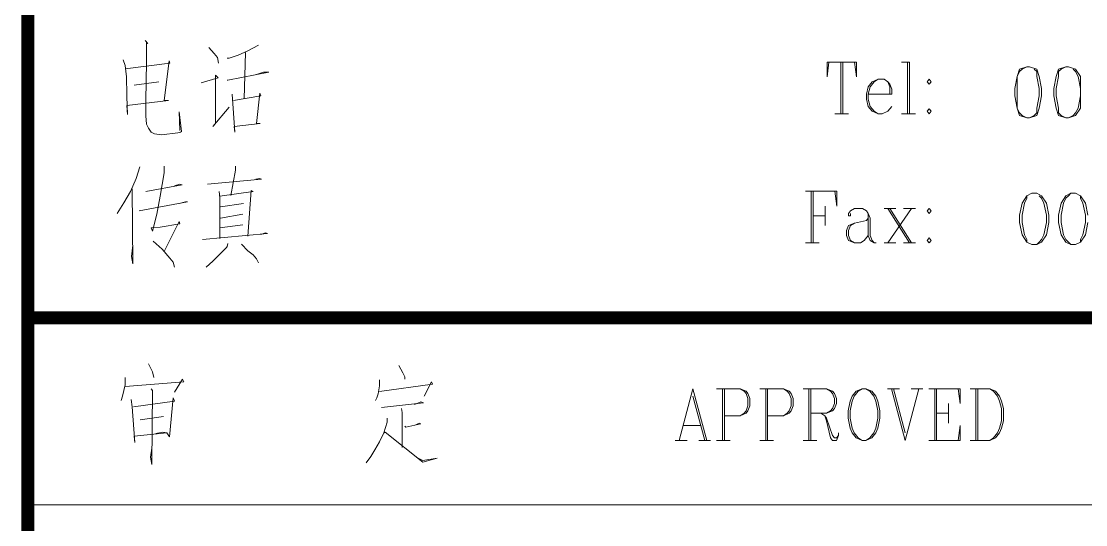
# Model space of a CAD drawing. Extents: x 1332633 to 1595679, y 264824 to 640777.
# Drawn here: x 1499782 to 1503905, y 284124 to 286074 of the extents above; entities that cross this region are included whole.
import ezdxf
from ezdxf.enums import TextEntityAlignment as Align

# ---------------------------------------------------------------- set-up
doc = ezdxf.new("R2010")
doc.units = 0
doc.header["$LTSCALE"] = 1000
doc.header["$MEASUREMENT"] = 0
doc.layers.get('0').update_dxf_attribs({"linetype": 'CONTINUOUS'})
doc.layers.add('_公共_图框', color=4, linetype='CONTINUOUS', lineweight=5)
doc.layers.add('hatch', color=251, linetype='CONTINUOUS')
doc.styles.add('图框文字', font='SIMKAI.TTF')

# ---------------------------------------------------------------- blocks, each defined once
blk = doc.blocks.new('tk22')
at = {"color": 4, "lineweight": 0}
for points in [[(-5129.4, 18597.9), (-5157.7, 18588.4), (-5167.1, 18560.1), (-5176.6, 18513), (-5176.6, 18484.7), (-5167.1, 18437.5), (-5157.7, 18409.2), (-5129.4, 18399.8), (-5120, 18399.8), (-5091.7, 18409.2), (-5082.2, 18437.5), (-5072.8, 18484.7), (-5072.8, 18513), (-5082.2, 18560.1), (-5091.7, 18588.4), (-5120, 18597.9), (-5129.4, 18597.9), (-5148.3, 18588.4), (-5157.7, 18579), (-5167.1, 18560.1), (-5167.1, 18513), (-5167.1, 18484.7), (-5167.1, 18437.5), (-5157.7, 18418.6), (-5148.3, 18409.2), (-5129.4, 18399.8)], [(-4978.5, 18597.9), (-5006.8, 18588.4), (-5016.2, 18560.1), (-5025.6, 18513), (-5025.6, 18484.7), (-5016.2, 18437.5), (-5006.8, 18409.2), (-4978.5, 18399.8), (-4969, 18399.8), (-4940.7, 18409.2), (-4921.9, 18437.5), (-4921.9, 18484.7), (-4921.9, 18513), (-4921.9, 18560.1), (-4940.7, 18588.4), (-4969, 18597.9), (-4978.5, 18597.9), (-4997.3, 18588.4), (-5006.8, 18579), (-5006.8, 18560.1), (-5016.2, 18513), (-5016.2, 18484.7), (-5006.8, 18437.5), (-5006.8, 18418.6), (-4997.3, 18409.2), (-4978.5, 18399.8)], [(-5120, 18399.8), (-5101.1, 18409.2), (-5091.7, 18418.6), (-5091.7, 18437.5), (-5082.2, 18484.7), (-5082.2, 18513), (-5091.7, 18560.1), (-5091.7, 18579), (-5101.1, 18588.4)], [(-4969, 18399.8), (-4950.2, 18409.2), (-4940.7, 18418.6), (-4931.3, 18437.5), (-4921.9, 18484.7), (-4921.9, 18513), (-4931.3, 18560.1), (-4940.7, 18579), (-4950.2, 18588.4)], [(-5110.5, 18107.3), (-5129.4, 18097.9), (-5148.3, 18069.6), (-5157.7, 18022.4), (-5157.7, 17994.1), (-5148.3, 17947), (-5129.4, 17918.7), (-5110.5, 17909.2), (-5091.7, 17909.2), (-5072.8, 17918.7), (-5053.9, 17947), (-5044.5, 17994.1), (-5044.5, 18022.4), (-5053.9, 18069.6), (-5072.8, 18097.9), (-5091.7, 18107.3), (-5110.5, 18107.3), (-5129.4, 18097.9), (-5129.4, 18088.5), (-5138.8, 18069.6), (-5148.3, 18022.4), (-5148.3, 17994.1), (-5138.8, 17947), (-5129.4, 17928.1), (-5129.4, 17918.7), (-5110.5, 17909.2)], [(-4959.6, 18107.3), (-4978.5, 18097.9), (-4997.3, 18069.6), (-5006.8, 18022.4), (-5006.8, 17994.1), (-4997.3, 17947), (-4978.5, 17918.7), (-4959.6, 17909.2), (-4940.7, 17909.2), (-4921.9, 17918.7), (-4903, 17947), (-4893.6, 17994.1)], [(-4893.6, 18022.4), (-4903, 18069.6), (-4921.9, 18097.9), (-4940.7, 18107.3), (-4959.6, 18107.3), (-4969, 18097.9), (-4978.5, 18088.5), (-4987.9, 18069.6), (-4997.3, 18022.4), (-4997.3, 17994.1), (-4987.9, 17947), (-4978.5, 17928.1), (-4969, 17918.7), (-4959.6, 17909.2)], [(-5091.7, 17909.2), (-5082.2, 17918.7), (-5072.8, 17928.1), (-5063.4, 17947), (-5053.9, 17994.1), (-5053.9, 18022.4), (-5063.4, 18069.6), (-5072.8, 18088.5), (-5082.2, 18097.9)], [(-4940.7, 17909.2), (-4921.9, 17918.7), (-4921.9, 17928.1), (-4912.5, 17947), (-4903, 17994.1), (-4903, 18022.4), (-4912.5, 18069.6), (-4921.9, 18088.5), (-4921.9, 18097.9)]]:
    blk.add_lwpolyline(points, dxfattribs=at)
at = {"layer": '_公共_图框'}
for p, q in [((-8544.9, 18699.7), (-8535, 18687.2)), ((-8539.7, 18690.3), (-8539.7, 18614.9)), ((-8535, 18687.2), (-8539.7, 18690.3)), ((-8106.7, 18681), (-8147.3, 18659.1)), ((-8298, 18671.6), (-8277.7, 18649.3)), ((-8277.7, 18649.3), (-8265.2, 18633.7)), ((-8184.7, 18643), (-8220, 18630.5)), ((-8147.3, 18659.1), (-8184.7, 18643)), ((-8157.1, 18652.4), (-8162.3, 18473)), ((-8630.7, 18624.3), (-8622.9, 18602)), ((-8449.3, 18611.8), (-8622.9, 18589.5)), ((-8622.9, 18602), (-8617.7, 18558.3)), ((-8539.7, 18614.9), (-8542.3, 18466.8)), ((-8471.6, 18466.8), (-8451.9, 18621.2)), ((-8451.9, 18621.2), (-8449.3, 18611.8)), ((-8265.2, 18633.7), (-8260.6, 18611.8)), ((-8220, 18630.5), (-8227.8, 18630.5)), ((-5903.8, 18615.5), (-5789.4, 18615.5)), ((-5903.8, 18558.3), (-5903.8, 18615.5)), ((-5896.5, 18615.5), (-5903.8, 18558.3)), ((-5850.8, 18615.5), (-5850.8, 18415.3)), ((-5843, 18615.5), (-5843, 18415.3)), ((-5789.4, 18558.3), (-5797.2, 18615.5)), ((-5789.4, 18615.5), (-5789.4, 18558.3)), ((-5584.1, 18615.5), (-5614.8, 18615.5)), ((-5591.9, 18615.5), (-5591.9, 18415.3)), ((-5584.1, 18415.3), (-5584.1, 18615.5)), ((-8617.7, 18558.3), (-8615.6, 18488.6)), ((-8328.1, 18535.9), (-8262.6, 18555.2)), ((-8273, 18564.5), (-8273, 18378.4)), ((-8262.6, 18555.2), (-8273, 18564.5)), ((-8225.2, 18545.3), (-8066.7, 18577)), ((-8086.4, 18577), (-8114.5, 18567.6)), ((-8066.7, 18577), (-8086.4, 18577)), ((-8587.5, 18526.6), (-8491.9, 18539.1)), ((-8227.8, 18545.3), (-8225.2, 18545.3)), ((-5744.2, 18520.3), (-5751.5, 18491.8)), ((-5728.6, 18539.6), (-5744.2, 18520.3)), ((-5736.4, 18520.3), (-5744.2, 18491.8)), ((-5721.3, 18539.6), (-5736.4, 18520.3)), ((-5705.8, 18548.9), (-5728.6, 18539.6)), ((-5705.8, 18548.9), (-5721.3, 18539.6)), ((-5682.9, 18548.9), (-5705.8, 18548.9)), ((-5667.8, 18539.6), (-5682.9, 18548.9)), ((-5660, 18529.7), (-5667.8, 18539.6)), ((-5660, 18520.3), (-5667.8, 18539.6)), ((-5652.7, 18511), (-5660, 18529.7)), ((-5660, 18491.8), (-5660, 18520.3)), ((-5507.7, 18548.9), (-5515.5, 18539.6)), ((-5515.5, 18539.6), (-5507.7, 18529.7)), ((-5507.7, 18548.9), (-5507.7, 18548.9)), ((-5500.4, 18539.6), (-5507.7, 18548.9)), ((-5507.7, 18529.7), (-5500.4, 18539.6)), ((-8615.6, 18488.6), (-8615.6, 18482.4)), ((-8615.6, 18482.4), (-8613, 18413.3)), ((-8207.6, 18491.8), (-8197.2, 18344.1)), ((-8096.8, 18485.5), (-8202.4, 18466.8)), ((-8114.5, 18378.4), (-8101.5, 18494.9)), ((-8101.5, 18494.9), (-8096.8, 18485.5)), ((-5751.5, 18491.8), (-5751.5, 18472.5)), ((-5751.5, 18472.5), (-5744.2, 18443.9)), ((-5744.2, 18491.8), (-5652.7, 18491.8)), ((-5744.2, 18491.8), (-5744.2, 18472.5)), ((-5744.2, 18472.5), (-5736.4, 18443.9)), ((-5652.7, 18491.8), (-5652.7, 18511)), ((-8615.6, 18448.1), (-8454.5, 18466.8)), ((-8613, 18413.3), (-8615.6, 18448.1)), ((-8542.3, 18466.8), (-8542.3, 18407)), ((-8454.5, 18466.8), (-8471.6, 18466.8)), ((-8282.9, 18366), (-8220, 18441.3)), ((-5744.2, 18443.9), (-5728.6, 18425.2)), ((-5736.4, 18443.9), (-5721.3, 18425.2)), ((-5667.8, 18425.2), (-5652.7, 18443.9)), ((-5507.7, 18434.6), (-5515.5, 18425.2)), ((-5507.7, 18434.6), (-5507.7, 18434.6)), ((-5500.4, 18425.2), (-5507.7, 18434.6)), ((-8542.3, 18407), (-8539.7, 18375.3)), ((-8413.9, 18422.6), (-8411.3, 18350.4)), ((-8404, 18347.2), (-8413.9, 18422.6)), ((-5873.6, 18415.3), (-5820.1, 18415.3)), ((-5728.6, 18425.2), (-5705.8, 18415.3)), ((-5721.3, 18425.2), (-5705.8, 18415.3)), ((-5705.8, 18415.3), (-5690.7, 18415.3)), ((-5690.7, 18415.3), (-5667.8, 18425.2)), ((-5614.8, 18415.3), (-5561.2, 18415.3)), ((-5515.5, 18425.2), (-5507.7, 18415.3)), ((-5507.7, 18415.3), (-5500.4, 18425.2)), ((-8539.7, 18375.3), (-8532.4, 18359.7)), ((-8532.4, 18359.7), (-8522, 18344.1)), ((-8273, 18378.4), (-8282.9, 18366)), ((-8199.8, 18366), (-8099.4, 18378.4)), ((-8197.2, 18344.1), (-8199.8, 18366)), ((-8099.4, 18378.4), (-8114.5, 18378.4)), ((-8522, 18344.1), (-8509.6, 18337.9)), ((-8509.6, 18337.9), (-8482, 18334.3)), ((-8482, 18334.3), (-8419.1, 18341)), ((-8419.1, 18341), (-8408.7, 18344.1)), ((-8408.7, 18344.1), (-8404, 18347.2)), ((-8565.2, 18209.5), (-8580.2, 18165.3)), ((-8471.6, 18187.2), (-8487.2, 18096.2)), ((-8471.6, 18212.6), (-8471.6, 18187.2)), ((-8195.1, 18196.5), (-8212.7, 18099.3)), ((-8195.1, 18212.6), (-8195.1, 18196.5)), ((-8580.2, 18165.3), (-8602.6, 18114.9)), ((-8411.3, 18143), (-8431.6, 18136.7)), ((-8401.4, 18139.8), (-8411.3, 18143)), ((-8303.2, 18143), (-8094.2, 18162.2)), ((-8101.5, 18165.3), (-8116.6, 18162.2)), ((-8094.2, 18162.2), (-8101.5, 18165.3)), ((-8602.6, 18114.9), (-8628.1, 18070.7)), ((-8595.3, 18124.3), (-8592.7, 17834.7)), ((-8542.3, 18114.9), (-8401.4, 18139.8)), ((-8258, 18114.9), (-8255.4, 18089.4)), ((-8255.4, 18096.2), (-8127, 18114.9)), ((-8134.3, 18118), (-8147.3, 17941.8)), ((-8127, 18114.9), (-8134.3, 18118)), ((-5987.5, 18115.4), (-5865.9, 18115.4)), ((-5964.6, 18115.4), (-5964.6, 17915.8)), ((-5957.3, 18115.4), (-5957.3, 17915.8)), ((-5865.9, 18058.2), (-5873.6, 18115.4)), ((-5865.9, 18115.4), (-5865.9, 18058.2)), ((-8628.1, 18070.7), (-8653, 18029.7)), ((-8567.8, 18039), (-8381.2, 18073.8)), ((-8487.2, 18096.2), (-8499.7, 18026.5)), ((-8389, 18073.8), (-8413.9, 18067.6)), ((-8381.2, 18073.8), (-8389, 18073.8)), ((-8255.4, 18089.4), (-8255.4, 17931.9)), ((-8164.4, 18067.6), (-8252.8, 18055.1)), ((-8499.7, 18026.5), (-8517.4, 17960.5)), ((-8252.8, 18010.9), (-8167, 18026.5)), ((-5957.3, 18020.3), (-5911.6, 18020.3)), ((-5911.6, 18058.2), (-5911.6, 17982.4)), ((-5820.1, 18029.7), (-5812.3, 18039.5)), ((-5820.1, 18020.3), (-5820.1, 18029.7)), ((-5812.3, 18020.3), (-5820.1, 18020.3)), ((-5812.3, 18039.5), (-5797.2, 18048.9)), ((-5812.3, 18029.7), (-5812.3, 18020.3)), ((-5797.2, 18048.9), (-5766.6, 18048.9)), ((-5766.6, 18048.9), (-5751.5, 18039.5)), ((-5751.5, 18039.5), (-5744.2, 18029.7)), ((-5744.2, 18029.7), (-5736.4, 18010.9)), ((-5744.2, 18029.7), (-5744.2, 17944.4)), ((-5682.9, 18048.9), (-5637.1, 18048.9)), ((-5667.8, 18048.9), (-5584.1, 17915.8)), ((-5576.3, 18048.9), (-5667.8, 17915.8)), ((-5660, 18048.9), (-5576.3, 17915.8)), ((-5607, 18048.9), (-5561.2, 18048.9)), ((-5507.7, 18048.9), (-5515.5, 18039.5)), ((-5515.5, 18039.5), (-5507.7, 18029.7)), ((-5507.7, 18048.9), (-5507.7, 18048.9)), ((-5500.4, 18039.5), (-5507.7, 18048.9)), ((-5507.7, 18029.7), (-5500.4, 18039.5)), ((-8487.2, 17976.1), (-8411.3, 17988.6)), ((-8413.9, 17998.5), (-8471.6, 17881.5)), ((-8411.3, 17988.6), (-8413.9, 17998.5)), ((-8167, 17985.5), (-8255.4, 17973)), ((-5820.1, 17982.4), (-5827.9, 17963.1)), ((-5797.2, 17991.7), (-5820.1, 17982.4)), ((-5812.3, 17982.4), (-5820.1, 17963.1)), ((-5797.2, 17991.7), (-5812.3, 17982.4)), ((-5751.5, 18001.6), (-5797.2, 17991.7)), ((-5744.2, 18010.9), (-5751.5, 18001.6)), ((-5736.4, 18010.9), (-5736.4, 17944.4)), ((-8522, 17973), (-8487.2, 17976.1)), ((-8517.4, 17960.5), (-8522, 17973)), ((-8323.5, 17928.8), (-8071.4, 17951.2)), ((-8079.2, 17954.3), (-8096.8, 17948)), ((-8071.4, 17951.2), (-8079.2, 17954.3)), ((-5827.9, 17963.1), (-5827.9, 17944.4)), ((-5827.9, 17944.4), (-5820.1, 17925.2)), ((-5820.1, 17963.1), (-5820.1, 17944.4)), ((-5820.1, 17944.4), (-5812.3, 17925.2)), ((-5759.3, 17925.2), (-5744.2, 17944.4)), ((-5744.2, 17944.4), (-5736.4, 17925.2)), ((-5736.4, 17944.4), (-5728.6, 17925.2)), ((-8597.9, 17862.8), (-8592.7, 17907)), ((-8514.8, 17922.6), (-8479.4, 17891.4)), ((-8229.9, 17897.6), (-8260.6, 17865.9)), ((-8227.8, 17900.7), (-8229.9, 17897.6)), ((-8225.2, 17913.2), (-8227.8, 17900.7)), ((-8172.2, 17910.1), (-8147.3, 17885.1)), ((-5987.5, 17915.8), (-5934.5, 17915.8)), ((-5820.1, 17925.2), (-5797.2, 17915.8)), ((-5812.3, 17925.2), (-5797.2, 17915.8)), ((-5797.2, 17915.8), (-5774.4, 17915.8)), ((-5774.4, 17915.8), (-5759.3, 17925.2)), ((-5736.4, 17925.2), (-5721.3, 17915.8)), ((-5728.6, 17925.2), (-5721.3, 17915.8)), ((-5721.3, 17915.8), (-5713.5, 17915.8)), ((-5682.9, 17915.8), (-5637.1, 17915.8)), ((-5607, 17915.8), (-5561.2, 17915.8)), ((-5507.7, 17934.5), (-5515.5, 17925.2)), ((-5515.5, 17925.2), (-5507.7, 17915.8)), ((-5507.7, 17934.5), (-5507.7, 17934.5)), ((-5500.4, 17925.2), (-5507.7, 17934.5)), ((-5507.7, 17915.8), (-5500.4, 17925.2)), ((-8592.7, 17834.7), (-8597.9, 17862.8)), ((-8479.4, 17891.4), (-8449.3, 17856.6)), ((-8449.3, 17856.6), (-8436.8, 17841)), ((-8260.6, 17865.9), (-8282.9, 17844.1)), ((-8147.3, 17885.1), (-8127, 17869)), ((-8127, 17869), (-8114.5, 17853.4)), ((-8436.8, 17841), (-8431.6, 17821.7)), ((-8282.9, 17844.1), (-8308.4, 17821.7)), ((-8114.5, 17853.4), (-8106.7, 17837.8)), ((-8531.8, 17447), (-8516.9, 17415.6)), ((-8516.9, 17415.6), (-8511.9, 17393.4)), ((-7562.5, 17440.9), (-7547.2, 17412.5)), ((-7547.2, 17412.5), (-7539.9, 17396.8)), ((-8622.5, 17365.1), (-8627.5, 17343.2)), ((-8622.5, 17393.4), (-8622.5, 17365.1)), ((-8622.5, 17358.9), (-8395.9, 17377.7)), ((-8400.9, 17387.3), (-8431.1, 17336.7)), ((-8395.9, 17377.7), (-8400.9, 17387.3)), ((-7637.9, 17362), (-7640.6, 17346.3)), ((-7637.9, 17384.2), (-7637.9, 17362)), ((-7637.9, 17340.2), (-7431.6, 17368.5)), ((-7539.9, 17396.8), (-7539.9, 17387.3)), ((-7436.6, 17377.7), (-7464.1, 17321)), ((-7431.6, 17368.5), (-7436.6, 17377.7)), ((-8632.5, 17321), (-8637.9, 17305.3)), ((-8627.5, 17343.2), (-8632.5, 17321)), ((-8521.9, 17349.4), (-8516.9, 17343.2)), ((-8516.9, 17343.2), (-8519.2, 17056.5)), ((-7642.9, 17330.6), (-7648.3, 17314.9)), ((-7640.6, 17346.3), (-7642.9, 17330.6)), ((-6476.4, 17150.3), (-6423.2, 17350.1)), ((-6423.2, 17350.1), (-6370, 17150.3)), ((-6423.2, 17321.8), (-6377.7, 17150.3)), ((-6331.7, 17350.1), (-6240.6, 17350.1)), ((-6309.1, 17350.1), (-6309.1, 17150.3)), ((-6301.5, 17350.1), (-6301.5, 17150.3)), ((-6240.6, 17350.1), (-6217.6, 17340.6)), ((-6240.6, 17350.1), (-6225.3, 17340.6)), ((-6225.3, 17340.6), (-6217.6, 17331.4)), ((-6217.6, 17340.6), (-6210, 17331.4)), ((-6217.6, 17331.4), (-6210, 17312.2)), ((-6210, 17331.4), (-6202.3, 17312.2)), ((-6164.4, 17350.1), (-6072.9, 17350.1)), ((-6141.5, 17350.1), (-6141.5, 17150.3)), ((-6133.8, 17350.1), (-6133.8, 17150.3)), ((-6072.9, 17350.1), (-6050, 17340.6)), ((-6072.9, 17350.1), (-6057.6, 17340.6)), ((-6057.6, 17340.6), (-6050, 17331.4)), ((-6050, 17340.6), (-6042.3, 17331.4)), ((-6050, 17331.4), (-6042.3, 17312.2)), ((-6042.3, 17331.4), (-6035, 17312.2)), ((-5996.8, 17350.1), (-5905.3, 17350.1)), ((-5973.8, 17350.1), (-5973.8, 17150.3)), ((-5966.5, 17350.1), (-5966.5, 17150.3)), ((-5905.3, 17350.1), (-5882.7, 17340.6)), ((-5905.3, 17350.1), (-5890.3, 17340.6)), ((-5890.3, 17340.6), (-5882.7, 17331.4)), ((-5882.7, 17340.6), (-5875, 17331.4)), ((-5882.7, 17331.4), (-5875, 17312.2)), ((-5875, 17331.4), (-5867.4, 17312.2)), ((-5806.5, 17321.8), (-5814.2, 17302.7)), ((-5791.2, 17340.6), (-5806.5, 17321.8)), ((-5798.8, 17321.8), (-5806.5, 17302.7)), ((-5783.5, 17340.6), (-5798.8, 17321.8)), ((-5768.2, 17350.1), (-5791.2, 17340.6)), ((-5768.2, 17350.1), (-5783.5, 17340.6)), ((-5753.3, 17350.1), (-5768.2, 17350.1)), ((-5730.3, 17340.6), (-5753.3, 17350.1)), ((-5738, 17340.6), (-5753.3, 17350.1)), ((-5722.7, 17321.8), (-5738, 17340.6)), ((-5715, 17321.8), (-5730.3, 17340.6)), ((-5715, 17302.7), (-5722.7, 17321.8)), ((-5707.3, 17302.7), (-5715, 17321.8)), ((-5669.4, 17350.1), (-5623.5, 17350.1)), ((-5654.1, 17350.1), (-5600.9, 17150.3)), ((-5646.5, 17350.1), (-5600.9, 17179)), ((-5547.7, 17350.1), (-5600.9, 17150.3)), ((-5577.9, 17350.1), (-5532.4, 17350.1)), ((-5509.4, 17350.1), (-5387.7, 17350.1)), ((-5486.5, 17350.1), (-5486.5, 17150.3)), ((-5479.2, 17350.1), (-5479.2, 17150.3)), ((-5387.7, 17293.1), (-5395.3, 17350.1)), ((-5387.7, 17350.1), (-5387.7, 17293.1)), ((-5349.4, 17350.1), (-5273.6, 17350.1)), ((-5326.8, 17350.1), (-5326.8, 17150.3)), ((-5319.2, 17350.1), (-5319.2, 17150.3)), ((-5273.6, 17350.1), (-5250.6, 17340.6)), ((-5273.6, 17350.1), (-5258.3, 17340.6)), ((-5258.3, 17340.6), (-5243, 17321.8)), ((-5250.6, 17340.6), (-5235.3, 17321.8)), ((-5243, 17321.8), (-5235.3, 17302.7)), ((-5235.3, 17321.8), (-5227.7, 17302.7)), ((-8600, 17308.4), (-8595, 17280.1)), ((-8595, 17280.1), (-8584.6, 17141.5)), ((-8431.1, 17302.3), (-8590, 17280.1)), ((-8451.4, 17163.7), (-8436.1, 17314.9)), ((-8436.1, 17314.9), (-8431.1, 17302.3)), ((-7648.3, 17314.9), (-7653.2, 17305.3)), ((-7630.3, 17277), (-7466.8, 17295.8)), ((-7476.8, 17299.2), (-7502, 17289.6)), ((-7466.8, 17295.8), (-7476.8, 17299.2)), ((-6210, 17283.5), (-6217.6, 17264.4)), ((-6210, 17312.2), (-6210, 17283.5)), ((-6202.3, 17283.5), (-6210, 17264.4)), ((-6202.3, 17312.2), (-6202.3, 17283.5)), ((-6042.3, 17283.5), (-6050, 17264.4)), ((-6042.3, 17312.2), (-6042.3, 17283.5)), ((-6035, 17283.5), (-6042.3, 17264.4)), ((-6035, 17312.2), (-6035, 17283.5)), ((-5875, 17293.1), (-5882.7, 17274)), ((-5875, 17312.2), (-5875, 17293.1)), ((-5867.4, 17293.1), (-5875, 17274)), ((-5867.4, 17312.2), (-5867.4, 17293.1)), ((-5814.2, 17302.7), (-5821.8, 17264.4)), ((-5806.5, 17302.7), (-5814.2, 17264.4)), ((-5707.3, 17264.4), (-5715, 17302.7)), ((-5699.7, 17264.4), (-5707.3, 17302.7)), ((-5433.2, 17293.1), (-5433.2, 17216.9)), ((-5235.3, 17302.7), (-5227.7, 17274)), ((-5227.7, 17302.7), (-5220, 17274)), ((-8564.7, 17229.9), (-8474, 17242.6)), ((-7607.7, 17236.1), (-7607.7, 17220.4)), ((-7552.6, 17274), (-7549.9, 17258.3)), ((-7549.9, 17258.3), (-7549.9, 17122.7)), ((-6240.6, 17245.6), (-6301.5, 17245.6)), ((-6217.6, 17255.2), (-6240.6, 17245.6)), ((-6225.3, 17255.2), (-6240.6, 17245.6)), ((-6217.6, 17264.4), (-6225.3, 17255.2)), ((-6210, 17264.4), (-6217.6, 17255.2)), ((-6072.9, 17245.6), (-6133.8, 17245.6)), ((-6050, 17255.2), (-6072.9, 17245.6)), ((-6057.6, 17255.2), (-6072.9, 17245.6)), ((-6050, 17264.4), (-6057.6, 17255.2)), ((-6042.3, 17264.4), (-6050, 17255.2)), ((-5905.3, 17255.2), (-5966.5, 17255.2)), ((-5928.2, 17255.2), (-5912.9, 17245.6)), ((-5912.9, 17245.6), (-5905.3, 17236.1)), ((-5912.9, 17245.6), (-5905.3, 17226.5)), ((-5882.7, 17264.4), (-5905.3, 17255.2)), ((-5890.3, 17264.4), (-5905.3, 17255.2)), ((-5905.3, 17236.1), (-5882.7, 17169.4)), ((-5882.7, 17274), (-5890.3, 17264.4)), ((-5875, 17274), (-5882.7, 17264.4)), ((-5821.8, 17264.4), (-5821.8, 17236.1)), ((-5821.8, 17236.1), (-5814.2, 17197.8)), ((-5814.2, 17264.4), (-5814.2, 17236.1)), ((-5814.2, 17236.1), (-5806.5, 17197.8)), ((-5715, 17197.8), (-5707.3, 17236.1)), ((-5707.3, 17236.1), (-5707.3, 17264.4)), ((-5707.3, 17197.8), (-5699.7, 17236.1)), ((-5699.7, 17236.1), (-5699.7, 17264.4)), ((-5479.2, 17255.2), (-5433.2, 17255.2)), ((-5227.7, 17274), (-5227.7, 17226.5)), ((-5220, 17274), (-5220, 17226.5)), ((-7607.7, 17220.4), (-7620.3, 17179.4)), ((-7539.9, 17204.7), (-7534.9, 17201.6)), ((-7534.9, 17201.6), (-7476.8, 17214.2)), ((-7484.4, 17217.3), (-7497, 17210.8)), ((-7476.8, 17214.2), (-7484.4, 17217.3)), ((-6461.1, 17207.3), (-6392.6, 17207.3)), ((-5905.3, 17226.5), (-5890.3, 17159.9)), ((-5814.2, 17197.8), (-5806.5, 17179)), ((-5806.5, 17197.8), (-5798.8, 17179)), ((-5722.7, 17179), (-5715, 17197.8)), ((-5715, 17179), (-5707.3, 17197.8)), ((-5387.7, 17207.3), (-5395.3, 17150.3)), ((-5387.7, 17150.3), (-5387.7, 17207.3)), ((-5235.3, 17197.8), (-5243, 17179)), ((-5227.7, 17226.5), (-5235.3, 17197.8)), ((-5227.7, 17197.8), (-5235.3, 17179)), ((-5220, 17226.5), (-5227.7, 17197.8)), ((-8587.3, 17166.8), (-8461.4, 17179.4)), ((-8584.6, 17141.5), (-8587.3, 17166.8)), ((-8476.7, 17182.5), (-8504.3, 17176.3)), ((-8461.4, 17179.4), (-8476.7, 17182.5)), ((-8461.4, 17179.4), (-8451.4, 17163.7)), ((-7620.3, 17179.4), (-7637.9, 17144.9)), ((-7618, 17179.4), (-7615.3, 17182.5)), ((-7615.3, 17182.5), (-7469.1, 17066.1)), ((-5890.3, 17159.9), (-5882.7, 17150.3)), ((-5882.7, 17169.4), (-5875, 17159.9)), ((-5875, 17159.9), (-5867.4, 17159.9)), ((-5867.4, 17159.9), (-5859.7, 17169.4)), ((-5867.4, 17150.3), (-5859.7, 17169.4)), ((-5859.7, 17169.4), (-5859.7, 17179)), ((-5806.5, 17179), (-5791.2, 17159.9)), ((-5798.8, 17179), (-5783.5, 17159.9)), ((-5791.2, 17159.9), (-5768.2, 17150.3)), ((-5783.5, 17159.9), (-5768.2, 17150.3)), ((-5753.3, 17150.3), (-5730.3, 17159.9)), ((-5753.3, 17150.3), (-5738, 17159.9)), ((-5738, 17159.9), (-5722.7, 17179)), ((-5730.3, 17159.9), (-5715, 17179)), ((-5250.6, 17159.9), (-5273.6, 17150.3)), ((-5258.3, 17159.9), (-5273.6, 17150.3)), ((-5243, 17179), (-5258.3, 17159.9)), ((-5235.3, 17179), (-5250.6, 17159.9)), ((-8524.5, 17084.8), (-8519.2, 17119.7)), ((-7655.5, 17113.2), (-7670.8, 17087.9)), ((-7637.9, 17144.9), (-7655.5, 17113.2)), ((-6491.7, 17150.3), (-6446.2, 17150.3)), ((-6400.3, 17150.3), (-6354.7, 17150.3)), ((-6331.7, 17150.3), (-6278.5, 17150.3)), ((-6164.4, 17150.3), (-6110.8, 17150.3)), ((-5996.8, 17150.3), (-5943.5, 17150.3)), ((-5882.7, 17150.3), (-5867.4, 17150.3)), ((-5768.2, 17150.3), (-5753.3, 17150.3)), ((-5509.4, 17150.3), (-5387.7, 17150.3)), ((-5273.6, 17150.3), (-5349.4, 17150.3)), ((-8519.2, 17056.5), (-8524.5, 17084.8)), ((-7670.8, 17087.9), (-7688.5, 17063)), ((-7469.1, 17072.2), (-7487.1, 17081.8)), ((-7414, 17081.8), (-7469.1, 17072.2)), ((-7469.1, 17066.1), (-7414, 17081.8)), ((-9000, 16900), (-1000, 16900))]:
    blk.add_line(p, q, dxfattribs=at)
at = {"layer": '_公共_图框', "const_width": 50}
for points in [[(-9000, 58400), (-9000, 1000)], [(-9000, 17625), (-1000, 17625)]]:
    blk.add_lwpolyline(points, dxfattribs=at)
at = {"layer": '_公共_图框', "style": '图框文字'}
for tag, height, p in [('建设单位', 500, (-5000, 38300)), ('合作单位', 500, (-5054, 33683.2)), ('项目名称', 500, (-5000, 30300)), ('项目编号', 500, (-5000, 26300)), ('建筑', 350, (-2600, 5600)), ('方案深化', 350, (-2600, 4900)), ('1:100', 350, (-2600, 4200)), ('20090705', 350, (-2600, 3500)), ('图号', 350, (-2600, 2450))]:
    blk.add_attdef(tag, text='', height=height, dxfattribs=at).set_placement(p, align=Align.MIDDLE_CENTER)

msp = doc.modelspace()

# ---------------------------------------------------------------- block references
at = {"layer": 'hatch'}
msp.add_blockref('tk22', (1508807.2, 267300), dxfattribs=at)

doc.saveas('drawing.dxf')
